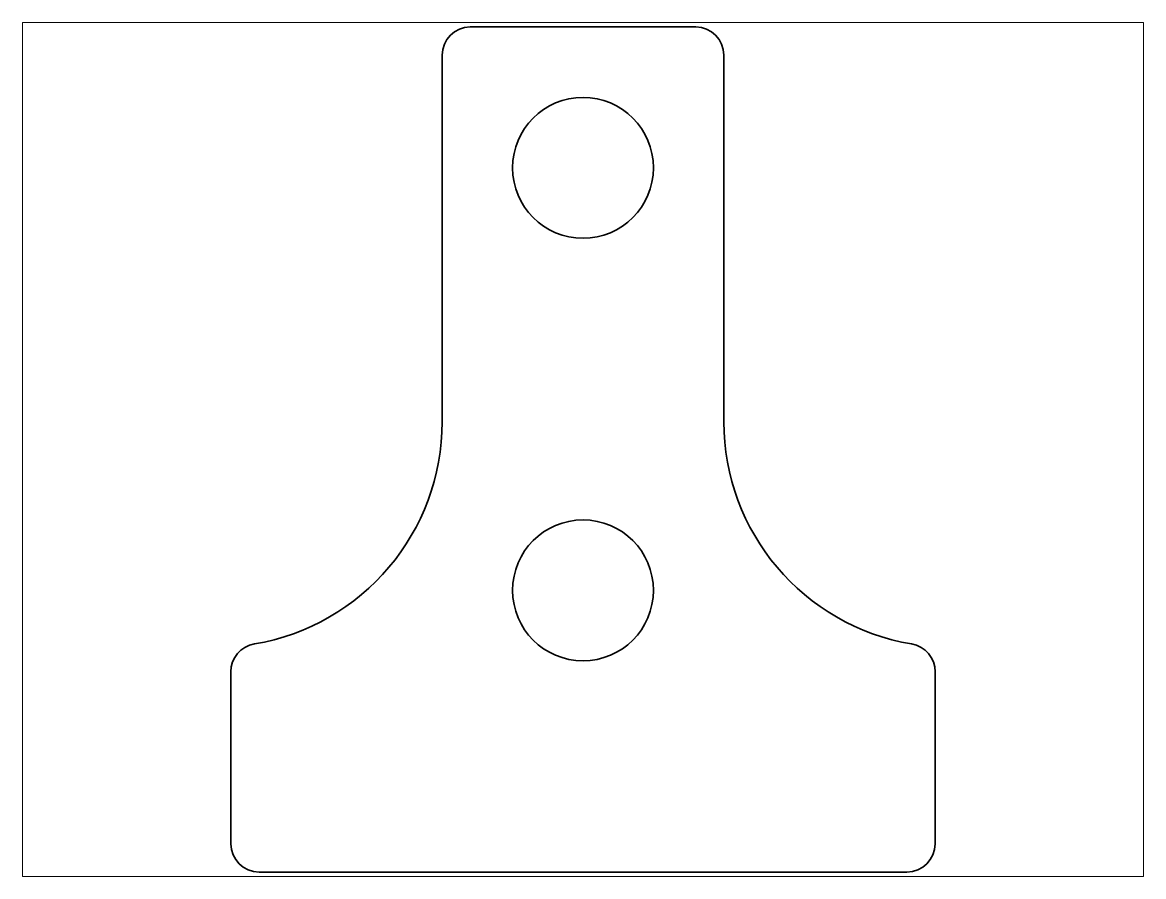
# Paper-space layout 'Layout1' of a CAD drawing. Header units: inches. Extents: x 1.05 to 9.45, y 0.8 to 7.2.
# The model-space entities are those that its viewports show. They can reach past a viewport. Long polylines and large blocks are cut down to what shows.
import ezdxf

# ---------------------------------------------------------------- set-up
doc = ezdxf.new("R2010")
doc.units = ezdxf.units.IN
doc.header["$MEASUREMENT"] = 0
doc.layers.add('SIMUMAK Visible (ISO)', color=7, linetype='Continuous', lineweight=35)

# ---------------------------------------------------------------- blocks, each defined once
blk = doc.blocks.new('SMB-01-CIEC-02_Sheet_SMB-01-CIEC-02')
at = {"layer": 'SIMUMAK Visible (ISO)'}
for p, q in [((-4, 15), (4, 15)), ((-5, 0.984), (-5, 14)), ((5, 14), (5, 0.984)), ((-12.5, -14), (-12.5, -7.89)), ((12.5, -7.89), (12.5, -14)), ((11.5, -15), (-11.5, -15))]:
    blk.add_line(p, q, dxfattribs=at)
for centre in [(0, 10), (0, -5)]:
    blk.add_circle(centre, 2.5, dxfattribs=at)
at = {"layer": 'SIMUMAK Visible (ISO)', "extrusion": (0, 0, -1)}
for centre, start, end in [((4, 14), 0, 90), ((-4, 14), 90, 180), ((11.5, -7.89), 0, 80.4059), ((-11.5, -7.89), 99.5941, 180), ((11.5, -14), 270, 0), ((-11.5, -14), 180, 270)]:
    blk.add_arc(centre, 1, start, end, dxfattribs=at)
at = {"layer": 'SIMUMAK Visible (ISO)'}
for centre, start, end in [((-13, 0.984), 279.5941, 0), ((13, 0.984), 180, 260.4059)]:
    blk.add_arc(centre, 8, start, end, dxfattribs=at)

msp = doc.modelspace()

# ---------------------------------------------------------------- block references
msp.add_blockref('SMB-01-CIEC-02_Sheet_SMB-01-CIEC-02', (12.5, 15))

psp = doc.layouts.get("Layout1")

# ---------------------------------------------------------------- viewports
at = {"layer": '0'}
psp.add_viewport(center=(5.25, 4), size=(8.4, 6.4), view_center_point=(12.5, 15), view_height=30.322581, dxfattribs=at)

doc.saveas('drawing.dxf')
